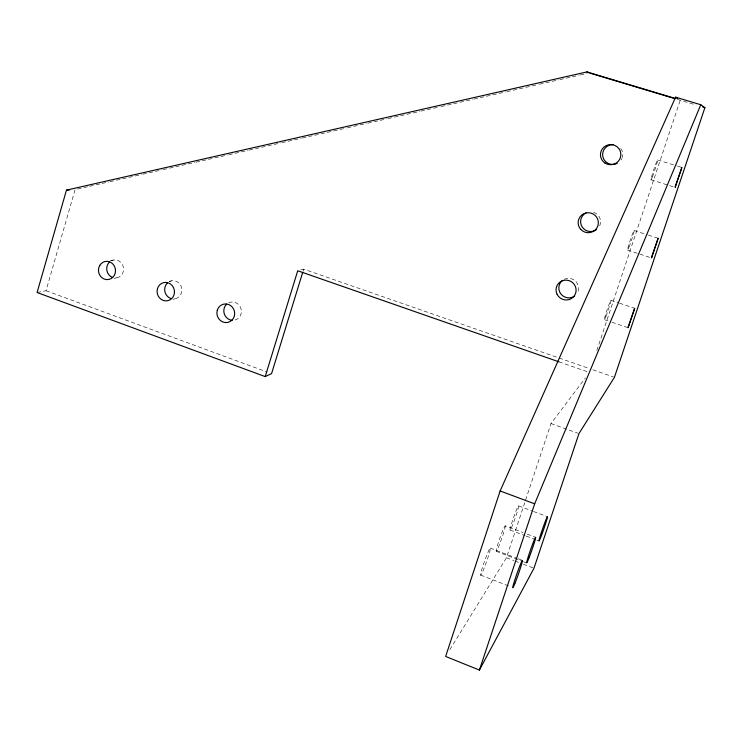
<?xml version="1.0" encoding="UTF-8"?>
<svg xmlns="http://www.w3.org/2000/svg" width="742" height="742" viewBox="0 0 742 742"><rect width="100%" height="100%" fill="white"/><g stroke="black" fill="none" stroke-linecap="round" stroke-linejoin="round"><path stroke-width="0.56" stroke-dasharray="3.71 2.78" d="M37.1 292.515L46.023 290.716L75.081 189.6L88.641 186.52M303.024 271.359L303.701 269.151L557.984 357.644M449.865 649.602L506.489 557.734L550.981 423.552L585.373 377.956M596.828 350.502L680.34 99.957M228.721 302.671L230.679 302.096A9.247 8.756 73.7 0 1 241.187 309.395A9.247 8.756 73.7 0 1 234.5 320.182M300.705 269.958L303.701 269.151M173.016 299.323L175.158 298.766M89.773 186.261L101.079 183.701M102.21 183.441L108.991 181.901M110.122 181.651L121.419 179.082M122.551 178.831L141.759 174.472M142.891 174.212L154.197 171.652M155.328 171.393L162.108 169.853M163.24 169.603L174.537 167.033M175.668 166.783L186.975 164.214M188.097 163.963L194.886 162.424M196.009 162.164L207.315 159.604M208.446 159.345L227.655 154.985M228.786 154.726L240.093 152.166M241.215 151.906L248.004 150.376M249.127 150.116L260.433 147.547M261.564 147.296L280.773 142.937M281.904 142.677L293.211 140.117M294.342 139.858L301.122 138.318M302.254 138.068L313.551 135.498M314.682 135.248L346.328 128.069M347.46 127.81L366.669 123.45M367.8 123.191L379.106 120.631M380.229 120.371L387.009 118.841M388.14 118.581L399.446 116.021M400.578 115.761L419.786 111.402M420.918 111.142L440.136 106.783M441.258 106.533L452.564 103.963M453.696 103.713L472.904 99.354M474.036 99.094L485.342 96.534M486.474 96.275L505.682 91.915M506.814 91.665L538.46 84.486M539.592 84.226L558.8 79.867M559.932 79.607L571.229 77.047M572.36 76.788L579.14 75.248M580.272 74.998L587.052 73.458M169.232 281.357L171.383 280.866M113.943 278.398L117.004 277.777M110.206 260.609L113.276 260.071M677.381 99.391L696.098 105.012M657.607 159.938L676.361 165.772M677.465 166.115L681.879 167.488M650.994 179.777L675.201 187.392M634.104 230.502L647.219 234.75M648.304 235.103L658.145 238.284M627.565 250.119L651.55 257.956M610.861 300.278L618.438 302.829M619.514 303.19L634.679 308.282M604.396 319.681L610.879 321.88M611.955 322.241L628.149 327.741M559.069 358.024L588.536 368.273M592.886 369.794L613.365 376.917M558.902 361.818L588.406 372.104M550.981 423.552L577.87 433.207M46.023 290.716L267.222 372.048M518.575 505.877A12.772 0.825 -70.7 0 1 512.843 524.381A12.772 0.825 -70.7 0 1 511.609 523.537A12.772 0.825 -70.7 0 1 518.575 505.877L532.478 511.09M533.554 511.488L547.457 516.692M505.191 525.8A13.514 0.927 -70.6 0 1 499.208 545.231A13.514 0.927 -70.6 0 1 497.734 544.609A13.514 0.927 -70.6 0 1 505.191 525.8L523.027 532.552M527.228 534.138L535.622 537.319M510.125 529.992L525.104 535.668M526.18 536.076L535.807 539.722M536.883 540.13L539.026 540.937M490.239 548.069L517.026 558.327M518.092 558.735L522.387 560.377M496.24 551.297L522.489 561.351M523.537 561.759L526.69 562.965M506.489 557.734L513.881 560.572M514.939 560.971L519.168 562.594M523.388 564.217L532.895 567.862M480.733 575.106L508.604 585.93M111.217 260.832A9.052 8.412 79.8 0 1 123.376 267.148A9.052 8.412 79.8 0 1 114.806 277.935M169.269 281.626A9.145 8.579 77.2 0 1 181.688 288.054A9.145 8.579 77.2 0 1 172.914 298.905M564.189 279.335A9.943 9.739 26.9 0 1 577.007 293.572M593.646 212.323A9.989 9.841 9.2 0 1 598.961 227.089M620.739 148.502A10.082 9.906 -11.8 0 1 622.288 157.536M621.972 158.352A10.082 9.906 -11.8 0 1 621.147 159.882M652.394 176.819A10.462 0.556 -71.5 0 0 657.653 160.253A10.462 0.556 -71.5 0 0 652.839 172.506A10.462 0.556 -71.5 0 0 652.394 176.819M629.049 246.9A10.369 0.556 -71.3 0 0 634.187 230.706A10.369 0.556 -71.3 0 0 629.253 243.339A10.369 0.556 -71.3 0 0 629.049 246.9M605.964 316.203A10.295 0.547 -71.2 0 0 610.981 300.371A10.295 0.547 -71.2 0 0 605.926 313.384A10.295 0.547 -71.2 0 0 605.964 316.203M482.838 571.284A14.339 1.03 -70.5 0 0 490.341 548.579A14.339 1.03 -70.5 0 0 483.246 564.903A14.339 1.03 -70.5 0 0 482.838 571.284"/><path stroke-width="1.11" d="M675.943 98.64L586.95 71.918L66.455 190.137L37.1 292.515L265.209 376.593L271.563 373.643L302.68 272.453M265.209 376.593L297.718 270.765L558.902 361.818M500.136 490.954L445.645 656.447L479.406 670.082L533.952 568.27L578.946 433.597L614.441 377.288L704.9 107.655L700.791 104.733L675.6 97.174L500.136 490.954L534.667 503.837L700.791 104.733M479.406 670.082L534.667 503.837M66.455 190.137L69.692 189.933M590.419 73.272L674.079 98.398M702.702 106.987L704.9 107.655M586.95 71.918L589.315 72.948M675.6 97.174L677.492 98.287M112.636 277.471A9.052 8.412 79.8 0 1 109.417 262.139M170.697 298.432A9.145 8.579 77.2 0 1 167.432 282.952M232.218 320.312A9.247 8.756 73.7 0 1 224.344 314.033A9.247 8.756 73.7 0 1 226.644 304.183M574.66 296.012A9.943 9.739 26.9 0 1 561.073 294.212A9.943 9.739 26.9 0 1 562.065 280.754M596.596 229.575A9.989 9.841 9.2 0 1 582.118 226.867A9.989 9.841 9.2 0 1 586.032 212.898M617.261 163.342A10.082 9.906 -11.8 0 1 602.847 156.673A10.082 9.906 -11.8 0 1 613.207 144.634M628.196 326.981L628.149 327.741L634.679 308.282L628.196 326.981M651.662 256.973L651.55 257.956L658.145 238.284L651.662 256.973M675.396 186.177L675.201 187.392L681.879 167.488L675.396 186.177M541.558 535.232A12.837 0.603 -70.8 0 0 547.457 516.692A12.837 0.603 -70.8 0 0 540.695 534.518A12.837 0.603 -70.8 0 0 541.558 535.232M529.445 556.788A13.579 0.677 -70.8 0 0 535.622 537.319A13.579 0.677 -70.8 0 0 528.378 556.314A13.579 0.677 -70.8 0 0 529.445 556.788M514.818 583.676A14.413 0.751 -70.7 0 0 522.414 560.869A14.413 0.751 -70.7 0 0 515.662 577.424A14.413 0.751 -70.7 0 0 514.818 583.676M99.78 265.376A9.164 8.505 79.8 0 0 106.635 279.595A9.164 8.505 79.8 0 0 114.537 266.434A9.164 8.505 79.8 0 0 99.78 265.376M157.462 288.638A9.266 8.681 77.3 0 0 167.673 300.714A9.266 8.681 77.3 0 0 172.19 285.587A9.266 8.681 77.3 0 0 157.462 288.638M217.295 310.193A9.368 8.858 73.8 0 0 227.701 322.427A9.368 8.858 73.8 0 0 232.348 307.169A9.368 8.858 73.8 0 0 217.295 310.193M557.14 294.398A10.073 9.869 27.7 0 0 574.493 295.594A10.073 9.869 27.7 0 0 566.6 280.161A10.073 9.869 27.7 0 0 557.14 294.398M580.726 229.361A10.128 9.98 9.8 0 0 597.876 225.846A10.128 9.98 9.8 0 0 586.143 212.945A10.128 9.98 9.8 0 0 580.726 229.361M605.092 163.119A10.221 10.045 -11.9 0 0 620.859 155.106A10.221 10.045 -11.9 0 0 606.019 145.729A10.221 10.045 -11.9 0 0 605.092 163.119"/></g></svg>
